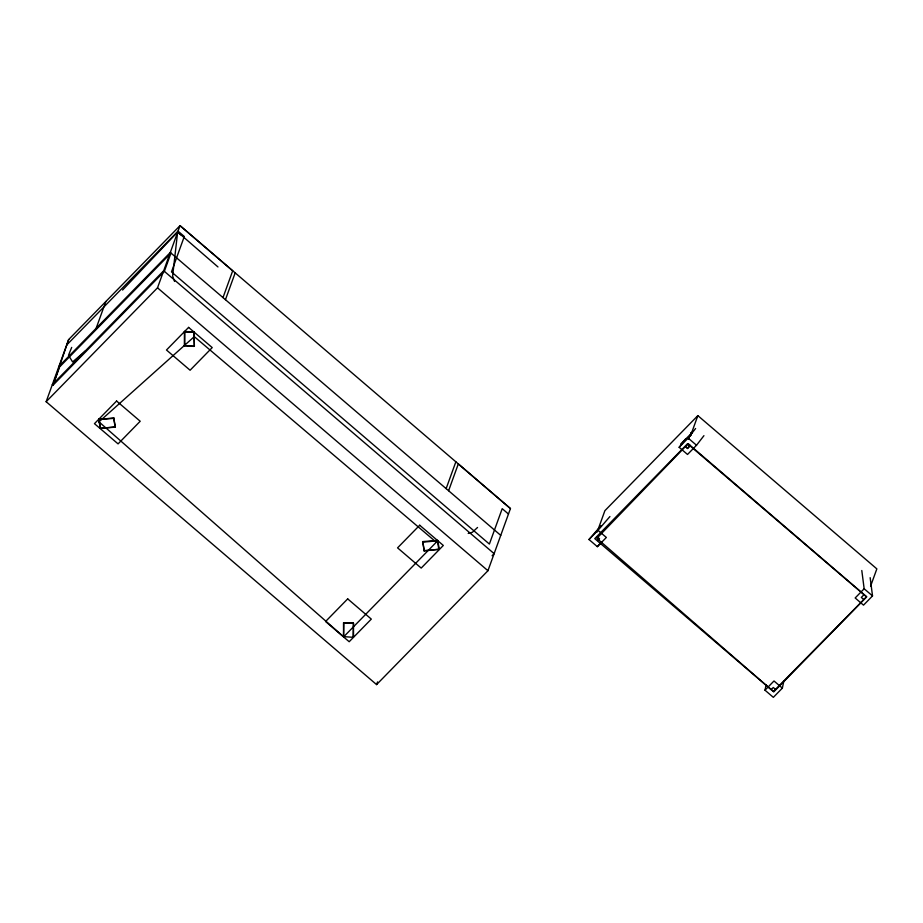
<?xml version="1.0" encoding="UTF-8"?>
<svg xmlns="http://www.w3.org/2000/svg" width="923" height="923" viewBox="0 0 923 923"><rect width="100%" height="100%" fill="white"/><g stroke="black" fill="none" stroke-linecap="round" stroke-linejoin="round"><path stroke-width="1.38" d="M422.769 541.628L424.211 550.904L439.29 549.231L437.733 540.428L422.78 541.582L424.176 550.904M691.569 432.495L689.977 435.956M115.433 426.888L100.342 428.353L115.317 427.141L113.794 417.923L98.623 419.492L114.06 418.35M113.691 417.877L115.156 427.187M98.669 419.457L100.342 428.18L98.957 419.065M691.615 433.222L690.404 435.841M194.372 346.148L194.015 331.842L184.438 331.53L184.381 345.548L194.338 346.321L194.015 331.842M353.544 637.066L353.463 623.083L343.829 622.875L343.564 636.616L353.128 637.308M437.433 540.428L438.84 549.681M353.048 622.921L343.518 622.783L343.564 636.57M184.796 331.392L184.773 345.894M783.789 681.255L782.358 688.131L773.347 697.35L764.994 690.196L766.136 684.693M53.003 385.226L59.614 366.939L170.974 253.064L164.363 271.339L53.003 385.226L68.66 339.537L46.15 401.713L376.584 684.601L487.944 570.726L510.454 508.55L180.02 225.65L68.648 339.56M96.142 328.323L105.845 301.498M46.15 401.713L157.51 287.826L180.02 225.65L232.7 270.797L222.997 297.598M225.454 299.698L235.18 272.862M446.144 488.625L455.858 461.788M376.584 684.601L377.565 681.901M448.601 490.736L458.304 463.934L510.442 508.573M597.181 531.983L604.888 510.696L697.846 415.627L876.85 568.88L870.585 586.163M690.623 435.587L697.846 415.627M71.694 347.394L68.487 355.297L72.605 361.931L85.654 350.728M688.2 443.778L690.231 445.774L687.612 448.578L685.339 446.628L688.143 443.675L866.743 596.812L773.774 691.881L594.77 538.628L687.531 443.709L690.035 446.051M690.046 445.359L687.497 448.082L685.489 446.64M688.431 439.29L689.204 437.617M691.535 432.622L691.569 433.337M437.929 540.809L422.561 542.159M439.267 549.289L423.922 550.65M703.937 435.668L696.519 445.255L687.52 454.462L679.155 447.309L685.754 438.794M679.155 447.309L688.166 438.09L695.584 428.514M588.989 539.517L598 530.31L606.353 537.463L597.354 546.67L588.989 539.517L600.908 525.752M598 530.31L609.918 516.545M597.354 546.67L600.1 543.497M122.574 290.03L177.654 231.996L217.966 266.943M66.675 345.017L178.035 231.131L184.3 236.496L171.482 271.904L489.386 544.062L502.204 508.665L508.469 514.03M58.945 366.362L170.305 252.487L500.739 535.375M52.323 384.649L163.683 270.762L494.128 553.662L492.121 555.715M680.609 444.113L691.5 433.268M597.723 540.52L599.5 538.697L597.285 536.805M764.994 690.196L773.993 680.978L782.358 688.131M861.794 570.506L864.159 588.77L855.16 597.977L863.513 605.142L872.523 595.923L870.158 577.66M771.501 689.296L773.278 687.485L775.493 689.377M863.79 594.92L861.321 597.446L863.536 599.339M477.549 527.471L472.38 532.283L468.215 533.425M690.9 432.841L691.512 432.426M194.349 332.372L184.381 331.853M353.463 623.29L353.082 637.147M184.438 345.652L193.922 346.39M688.166 438.09L696.519 445.255M864.159 588.77L872.523 595.923M157.51 287.826L487.944 570.726M180.758 234.834L177.654 231.996L172.624 276.035L174.551 281.423M687.877 443.998L596.846 538.328L773.416 691.512L866.466 596.812L687.877 443.998M116.586 401.032L94.458 423.657L118.075 443.882L140.204 421.246L116.586 401.032M188.604 327.388L166.475 350.013L190.092 370.238L212.221 347.602L188.604 327.388M347.694 598.877L325.565 621.514L349.182 641.727L371.311 619.102L347.694 598.877M419.7 525.233L397.571 547.858L421.2 568.083L443.317 545.458L419.7 525.233M436.291 542.228L343.679 636.812L98.992 421.857L194.292 336.63L436.291 542.228"/></g></svg>
